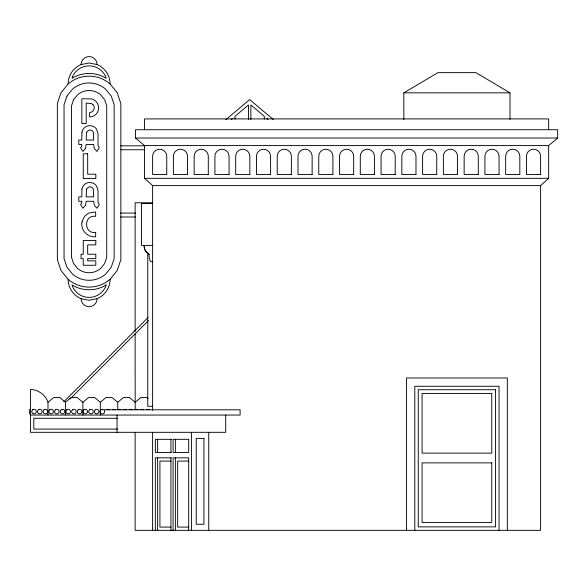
<?xml version="1.0" encoding="UTF-8"?>
<svg xmlns="http://www.w3.org/2000/svg" width="587" height="587" viewBox="0 0 587 587"><rect width="100%" height="100%" fill="white"/><g stroke="black" fill="none" stroke-linecap="round" stroke-linejoin="round"><path stroke-width="0.88" d="M81.953 132.148L81.791 140.058L78.783 140.058L78.783 144.461L81.791 144.461L81.615 146.486L80.566 147.697L82.862 151.424L85.519 148.43L86.201 144.461L93.626 144.461L94.309 148.43L96.965 151.424L99.269 147.697L98.036 145.466L98.036 133.785L96.628 129.279A8.423 8.423 0 0 0 93.069 126.293L89.95 125.633A8.013 8.013 0 0 0 85.379 127.012A8.159 8.159 0 0 0 81.953 132.148M81.953 188.977L81.791 196.88L78.783 196.88L78.783 201.29L81.791 201.29L81.615 203.315L80.566 204.525L82.862 208.246L85.519 205.252L86.201 201.29L93.626 201.29L94.309 205.252L96.965 208.246L99.269 204.525L98.036 202.295L98.036 190.614L96.628 186.108A8.423 8.423 0 0 0 93.069 183.122L89.95 182.462A8.013 8.013 0 0 0 85.379 183.841A8.159 8.159 0 0 0 81.953 188.977M68.114 83.97L60.96 92.819L57.35 103.605L57.35 259.645L60.96 270.431L68.114 279.28A20.985 20.985 0 0 0 81.072 298.673A8.035 8.035 0 0 0 89.099 306.707A8.035 8.035 0 0 0 97.134 298.673A20.985 20.985 0 0 0 110.085 279.28L117.239 270.431L120.856 259.645L120.856 103.605L117.239 92.819L110.085 83.97A20.985 20.985 0 0 0 97.134 64.577A8.035 8.035 0 0 0 89.099 56.55A8.035 8.035 0 0 0 81.072 64.577A20.985 20.985 0 0 0 68.114 83.97A32.087 32.087 0 0 1 110.085 83.97M63.785 401.816L148.063 317.538M70.036 398.991L148.482 320.546M144.541 145.583L144.541 178.323L152.613 185.602L540.59 185.602L548.654 178.323L548.654 145.583L557.65 138.018L557.65 129.72L135.553 129.72L135.553 138.018L144.541 145.583L548.654 145.583M225.812 119.704L249.666 99.592L273.52 119.704M231.249 119.484L232.591 118.354M47.995 415.053L47.995 402.271L53.674 397.538L59.764 397.538L65.436 402.271L65.436 415.053M65.436 402.271L71.108 397.538L77.198 397.538L82.87 402.271L82.87 415.053M82.87 402.271L88.542 397.538L94.632 397.538L100.304 402.271L100.304 415.053M100.304 402.271L105.976 397.538L112.066 397.538L117.745 402.271L117.745 409.572M117.745 402.271L123.417 397.538L129.507 397.538L135.179 402.271L140.851 397.538L146.941 397.538L148.203 398.595M403.827 119.513L403.827 92.841L437.968 72.634L475.881 72.634L510.015 92.841L510.015 119.212M106.702 409.726L108.067 409.286L109.439 409.726M112.396 409.726L113.761 409.286L115.125 409.726M118.09 409.726L119.455 409.286L120.819 409.726M123.784 409.726L125.148 409.286L126.513 409.726M129.478 409.726L130.842 409.286L132.207 409.726M135.171 409.726L136.536 409.286L137.901 409.726M140.865 409.726L142.23 409.286L143.595 409.726M146.559 409.726L147.924 409.286L149.289 409.726M81.072 64.577L89.099 62.985L97.134 64.577M97.134 298.673L89.099 300.273L81.072 298.673M403.827 92.841L510.015 92.841M135.553 138.018L557.65 138.018M120.717 145.825L144.541 145.825M120.717 149.744L144.541 149.744M144.541 178.323L548.654 178.323M152.613 202.779L135.135 202.779L135.135 331.699M152.613 203.52L141.496 203.52L141.496 245.417L152.613 245.417M120.717 213.074L135.377 213.074M120.717 216.992L135.377 216.992M152.613 261.685L150.778 261.685A12.048 12.048 0 0 1 149.105 254.325A9.348 9.348 0 0 1 144.123 245.417L144.571 248.961L146.317 252.087L149.105 254.325M152.613 406.292L147.763 406.292L147.763 252.542M104.589 409.799L240.112 409.799L240.112 415.053L30.561 415.053M117.525 418.289L33.797 418.289L33.797 429.09L117.525 429.09M171.492 439.325L155.342 439.325L155.342 452.438L171.492 452.438M171.492 457.845L155.342 457.845L155.342 530.332M170.942 461.074L159.921 461.074L159.921 527.097L170.942 527.097M188.676 461.074L177.656 461.074L177.656 527.097L188.676 527.097M92.915 104.537L91.425 103.517L86.201 103.151L86.201 123.564L81.842 123.564L81.842 98.741L91.425 98.917A9.01 9.01 0 0 1 96.011 101.419C99.489 104.809 99.496 110.87 96.019 114.267A8.996 8.996 0 0 1 91.433 116.754L89.613 116.93L89.613 112.535A4.696 4.696 0 0 0 92.893 104.479M266.74 118.354L268.083 119.484M548.654 129.72L548.654 118.912L144.541 118.912L144.541 129.72M540.59 185.602L540.59 530.332L135.135 530.332L135.135 432.318M507.337 530.332L507.337 377.969L406.505 377.969L406.505 530.332M499.038 530.332L499.038 386.275L414.811 386.275L414.811 530.332M264.319 119.051L264.319 116.307L250.876 104.978L250.876 119.425M248.455 119.425L248.455 104.978L235.013 116.307L235.013 119.051M225.716 415.053L225.716 432.318L30.561 432.318L30.561 389.438A19.239 19.239 0 0 1 47.995 402.271M208.737 432.318L208.737 530.332M191.413 432.318L191.413 530.332M188.676 530.332L188.676 457.845L173.084 457.845L173.084 530.332M175.374 439.325L175.374 452.438M175.374 457.845L175.374 530.332M170.942 439.325L170.942 452.438M170.942 457.845L170.942 530.332M157.632 439.325L157.632 452.438M157.632 457.845L157.632 530.332M152.613 185.602L152.613 410.306M152.613 432.318L152.613 530.332M135.135 333.526L135.179 409.572M117.04 415.053L117.04 432.318M29.35 409.337L29.35 413.982M110.085 279.28A32.087 32.087 0 0 1 68.114 279.28M82.041 221.886C80.177 229.869 87.595 237.772 95.652 236.766L95.652 232.357C83.596 234.426 83.603 214.292 95.652 216.354L95.652 211.944L89.356 212.92A12.415 12.415 0 0 0 83.919 217.425L82.041 221.886M72.377 77.044L72.128 78.306C82.019 71.885 96.187 71.885 106.078 78.306L105.829 77.044A18.102 18.102 0 0 0 72.377 77.044M86.494 132.317L86.201 140.058L93.626 140.058L93.355 132.332A3.632 3.632 0 0 0 89.95 130.035L88.476 130.329L86.494 132.317M86.494 189.146L86.201 196.88L93.626 196.88L93.355 189.161A3.632 3.632 0 0 0 89.95 186.864L88.476 187.158L86.494 189.146M106.078 284.944L105.829 286.214A18.102 18.102 0 0 1 72.377 286.214L72.128 284.944C82.019 291.365 96.187 291.365 106.078 284.944M66.925 96.092L64.042 104.699L64.042 258.551L66.925 267.166L72.561 274.136A25.285 25.285 0 0 0 105.638 274.136L111.273 267.166L114.157 258.551L114.157 104.699L111.273 96.092L105.638 89.121A25.285 25.285 0 0 0 72.561 89.121L66.925 96.092M73.558 99.724L71.489 105.909L71.489 257.341L73.558 263.526L77.513 268.413A17.72 17.72 0 0 0 100.693 268.413L104.64 263.526L106.717 257.341L106.717 105.909L104.64 99.724L100.693 94.837A17.72 17.72 0 0 0 77.513 94.837L73.558 99.724M32.689 409.726L31.845 410.885L31.845 412.323L32.689 413.483L34.053 413.93L35.425 413.483L36.269 412.323L36.269 410.885L35.425 409.726L34.053 409.286L32.689 409.726M38.382 409.726L37.539 410.885L37.539 412.323L38.382 413.483L39.747 413.93L41.112 413.483L41.963 412.323L41.963 410.885L41.112 409.726L39.747 409.286L38.382 409.726M44.076 409.726L43.233 410.885L43.233 412.323L44.076 413.483L45.441 413.93L46.806 413.483L47.65 412.323L47.65 410.885L46.806 409.726L45.441 409.286L44.076 409.726M49.77 409.726L48.926 410.885L48.926 412.323L49.77 413.483L51.135 413.93L52.5 413.483L53.344 412.323L53.344 410.885L52.5 409.726L51.135 409.286L49.77 409.726M55.464 409.726L54.62 410.885L54.62 412.323L55.464 413.483L56.829 413.93L58.194 413.483L59.038 412.323L59.038 410.885L58.194 409.726L56.829 409.286L55.464 409.726M61.158 409.726L60.314 410.885L60.314 412.323L61.158 413.483L62.523 413.93L63.888 413.483L64.731 412.323L64.731 410.885L63.888 409.726L62.523 409.286L61.158 409.726M66.852 409.726L66.008 410.885L66.008 412.323L66.852 413.483L68.217 413.93L69.582 413.483L70.425 412.323L70.425 410.885L69.582 409.726L68.217 409.286L66.852 409.726M72.546 409.726L71.702 410.885L71.702 412.323L72.546 413.483L73.911 413.93L75.275 413.483L76.119 412.323L76.119 410.885L75.275 409.726L73.911 409.286L72.546 409.726M78.24 409.726L77.396 410.885L77.396 412.323L78.24 413.483L79.605 413.93L80.969 413.483L81.813 412.323L81.813 410.885L80.969 409.726L79.605 409.286L78.24 409.726M83.934 409.726L83.083 410.885L83.083 412.323L83.934 413.483L85.298 413.93L86.663 413.483L87.507 412.323L87.507 410.885L86.663 409.726L85.298 409.286L83.934 409.726M89.62 409.726L88.776 410.885L88.776 412.323L89.62 413.483L90.992 413.93L92.357 413.483L93.201 412.323L93.201 410.885L92.357 409.726L90.992 409.286L89.62 409.726M95.314 409.726L94.47 410.885L94.47 412.323L95.314 413.483L96.686 413.93L98.051 413.483L98.895 412.323L98.895 410.885L98.051 409.726L96.686 409.286L95.314 409.726M101.008 409.726L100.164 410.885L100.164 412.323L101.008 413.483L102.373 413.93L103.745 413.483L104.589 412.323L104.589 410.885L103.745 409.726L102.373 409.286L101.008 409.726M87.676 153.772L83.266 153.772L83.266 178.587L95.828 178.587L95.828 174.185L87.676 174.185L87.676 153.772M166.759 174.486L152.613 174.486L152.613 156.303A7.073 7.073 0 0 1 159.686 149.23A7.073 7.073 0 0 1 166.759 156.303L166.759 174.486M187.524 174.486L173.378 174.486L173.378 156.303A7.073 7.073 0 0 1 180.451 149.23A7.073 7.073 0 0 1 187.524 156.303L187.524 174.486M208.297 174.486L194.15 174.486L194.15 156.303A7.073 7.073 0 0 1 201.224 149.23A7.073 7.073 0 0 1 208.297 156.303L208.297 174.486M229.062 174.486L214.915 174.486L214.915 156.303A7.073 7.073 0 0 1 221.989 149.23A7.073 7.073 0 0 1 229.062 156.303L229.062 174.486M249.835 174.486L235.688 174.486L235.688 156.303A7.073 7.073 0 0 1 242.761 149.23A7.073 7.073 0 0 1 249.835 156.303L249.835 174.486M270.6 174.486L256.453 174.486L256.453 156.303A7.073 7.073 0 0 1 263.526 149.23A7.073 7.073 0 0 1 270.6 156.303L270.6 174.486M291.365 174.486L277.225 174.486L277.225 156.303A7.073 7.073 0 0 1 284.299 149.23A7.073 7.073 0 0 1 291.365 156.303L291.365 174.486M312.137 174.486L297.991 174.486L297.991 156.303A7.073 7.073 0 0 1 305.064 149.23A7.073 7.073 0 0 1 312.137 156.303L312.137 174.486M332.902 174.486L318.763 174.486L318.763 156.303A7.073 7.073 0 0 1 325.829 149.23A7.073 7.073 0 0 1 332.902 156.303L332.902 174.486M353.675 174.486L339.528 174.486L339.528 156.303A7.073 7.073 0 0 1 346.601 149.23A7.073 7.073 0 0 1 353.675 156.303L353.675 174.486M374.44 174.486L360.293 174.486L360.293 156.303A7.073 7.073 0 0 1 367.367 149.23A7.073 7.073 0 0 1 374.44 156.303L374.44 174.486M395.212 174.486L381.066 174.486L381.066 156.303A7.073 7.073 0 0 1 388.139 149.23A7.073 7.073 0 0 1 395.212 156.303L395.212 174.486M415.978 174.486L401.831 174.486L401.831 156.303A7.073 7.073 0 0 1 408.904 149.23A7.073 7.073 0 0 1 415.978 156.303L415.978 174.486M436.743 174.486L422.603 174.486L422.603 156.303A7.073 7.073 0 0 1 429.677 149.23A7.073 7.073 0 0 1 436.743 156.303L436.743 174.486M457.515 174.486L443.368 174.486L443.368 156.303A7.073 7.073 0 0 1 450.442 149.23A7.073 7.073 0 0 1 457.515 156.303L457.515 174.486M478.28 174.486L464.141 174.486L464.141 156.303A7.073 7.073 0 0 1 471.207 149.23A7.073 7.073 0 0 1 478.28 156.303L478.28 174.486M499.053 174.486L484.906 174.486L484.906 156.303A7.073 7.073 0 0 1 491.979 149.23A7.073 7.073 0 0 1 499.053 156.303L499.053 174.486M519.818 174.486L505.671 174.486L505.671 156.303A7.073 7.073 0 0 1 512.745 149.23A7.073 7.073 0 0 1 519.818 156.303L519.818 174.486M540.59 174.486L526.444 174.486L526.444 156.303A7.073 7.073 0 0 1 533.517 149.23A7.073 7.073 0 0 1 540.59 156.303L540.59 174.486M95.798 240.457L83.266 240.457L83.266 254.23L81.065 254.23L81.065 258.64L83.266 258.64L83.266 265.273L95.798 265.273L95.798 260.87L87.676 260.87L87.676 258.64L95.798 258.64L95.798 254.23L87.676 254.23L87.676 244.86L95.798 244.86L95.798 240.457M495.582 389.731L418.267 389.731L418.267 526.877L495.582 526.877L495.582 389.731M491.759 393.547L422.082 393.547L422.082 453.127L491.759 453.127L491.759 393.547M203.931 438.386L196.219 438.386L196.219 524.272L203.931 524.272L203.931 438.386M188.676 439.325L173.084 439.325L173.084 452.438L188.676 452.438L188.676 439.325M491.759 462.857L422.082 462.857L422.082 522.437L491.759 522.437L491.759 462.857"/></g></svg>
